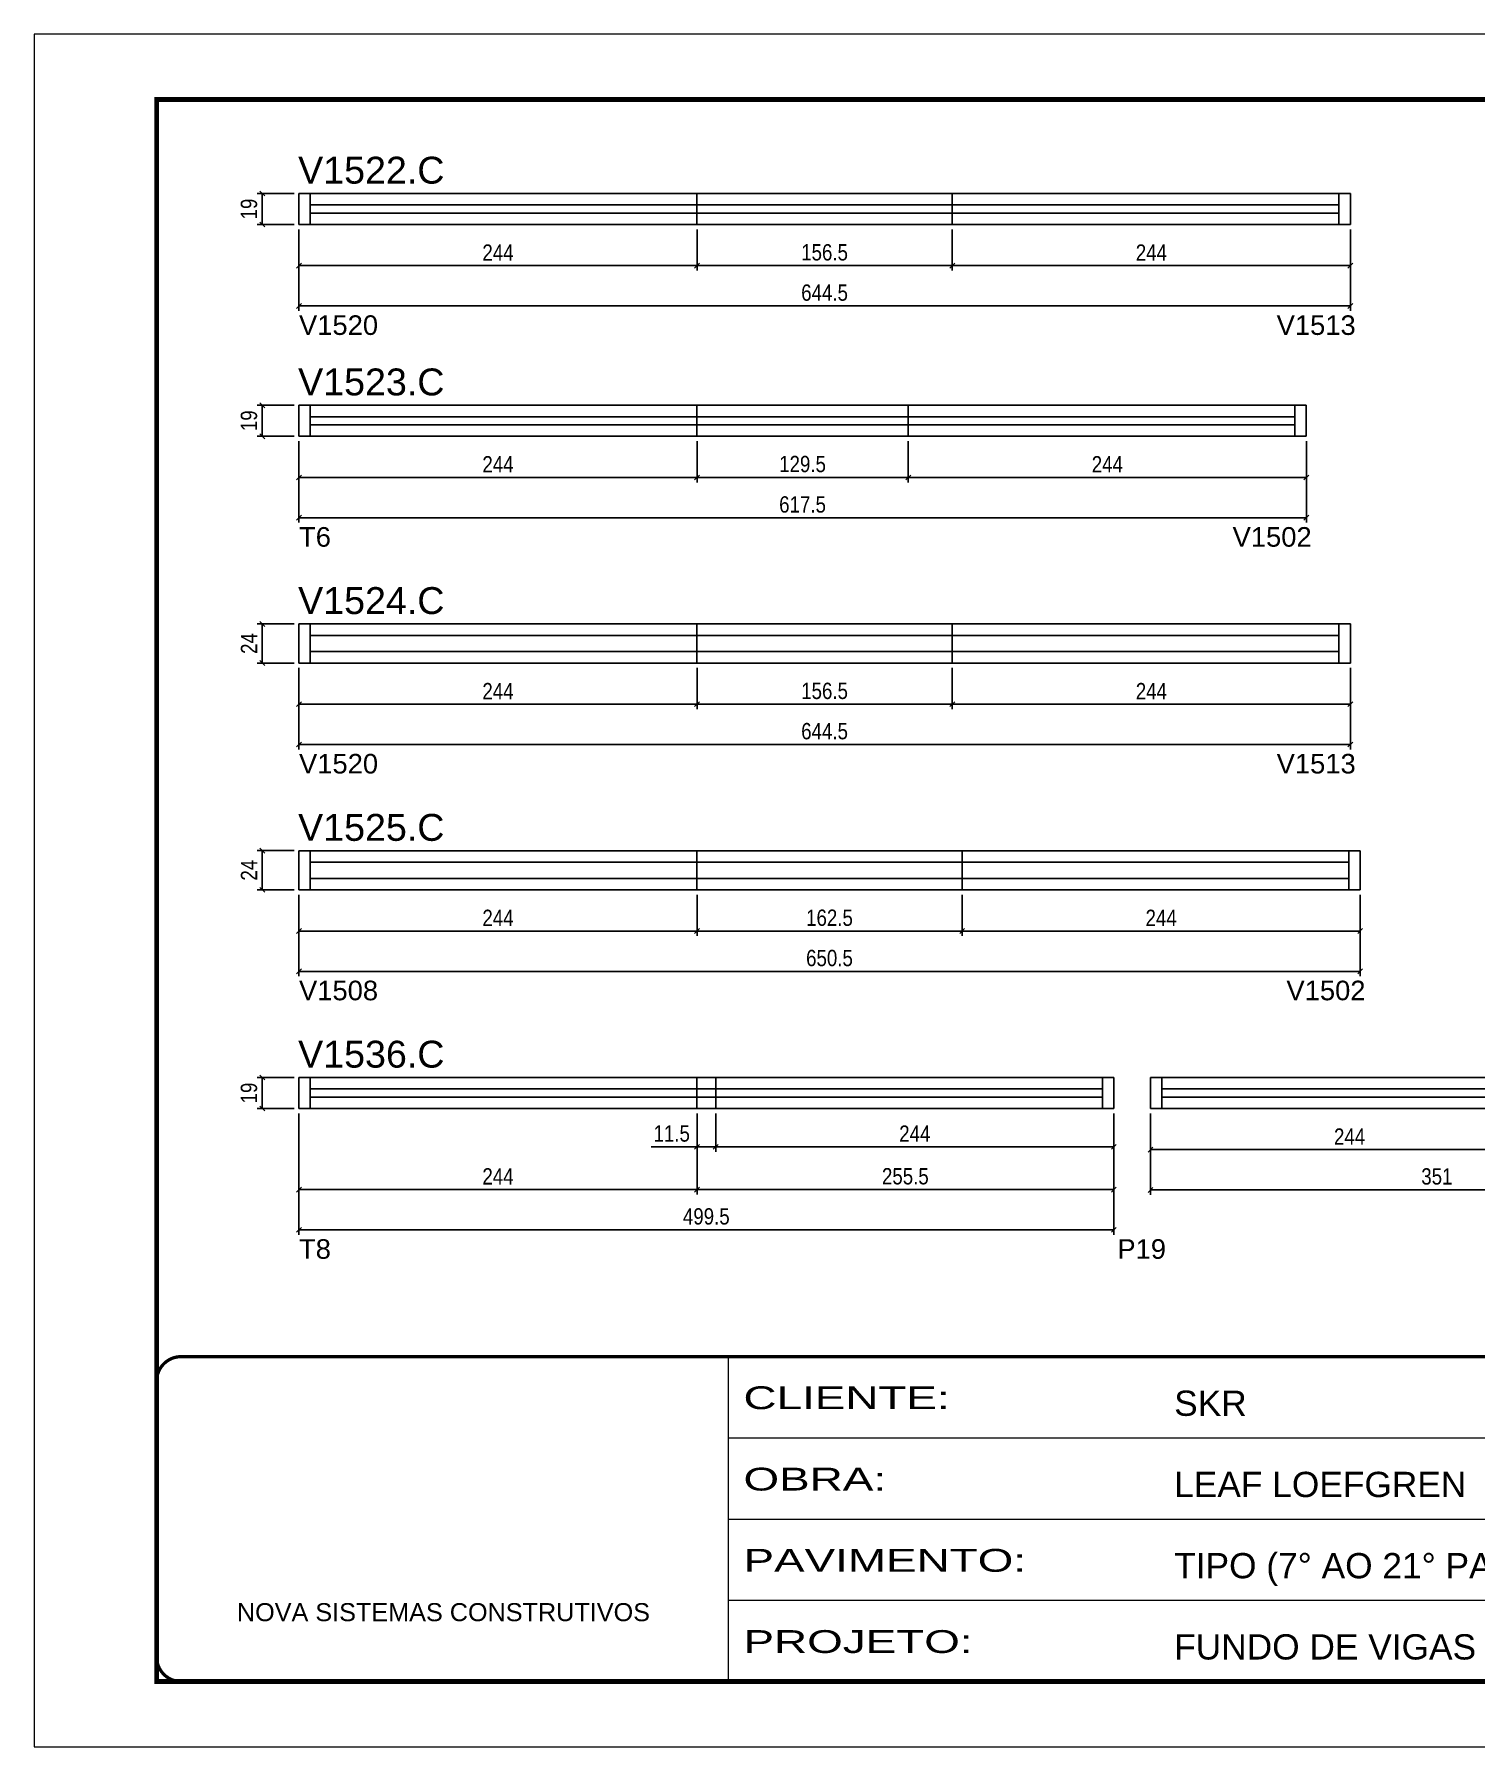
# Model space of a CAD drawing. Extents: x 1959 to 8212, y 239 to 4735.
# Drawn here: x 3557 to 4441, y 1388 to 2438 of the extents above; entities that cross this region are included whole.
import ezdxf

# ---------------------------------------------------------------- set-up
doc = ezdxf.new("R2010")
doc.units = 0
doc.linetypes.add('CONTINUO', pattern=[0])
doc.linetypes.add('DASHED', pattern=[0.75, 0.5, -0.25])
for name, color, linetype in [('5', 5, 'Continuous'), ('COTA', 241, 'Continuous'), ('NOMENCLATURA', 7, 'Continuous'), ('Painéis', 200, 'Continuous'), ('SARR_2.2x7', 40, 'Continuous')]:
    doc.layers.add(name, color=color, linetype=linetype)
doc.layers.add('Folhas', color=255, linetype='Continuous', lineweight=9)
doc.layers.add('SARRAFO DE PRESSAO', color=251, linetype='DASHED', lineweight=9)
doc.styles.add('ARIAL', font='arial.ttf')
doc.styles.add('COTA TECNICA', font='techl___.ttf', dxfattribs={"height": 10})
doc.styles.add('COTA TECNICA-50', font='techl___.ttf', dxfattribs={"height": 10})
doc.styles.get("Standard").update_dxf_attribs({"font": 'arial.ttf'})
doc.styles.add('Tecnologia', font='')
doc.styles.get('Tecnologia').set_extended_font_data('Forgotten Futurist')
doc.dimstyles.new('COTA PAINEL-50', dxfattribs={"dimtxt": 10, "dimasz": 3, "dimexe": 3, "dimexo": 3, "dimgap": 3, "dimtad": 1, "dimdec": 1, "dimzin": 12, "dimdsep": 46, "dimtxsty": 'COTA TECNICA-50', "dimblk1": 'OBLIQUE', "dimblk2": 'OBLIQUE', "dimsah": 1, "dimcen": 0.9, "dimclrd": 4, "dimclre": 4, "dimclrt": 240, "dimadec": 1, "dimazin": 3, "dimtfac": 1, "dimtdec": 1, "dimtmove": 0, "dimatfit": 3, "dimfxl": 1, "dimtolj": 1, "dimtzin": 12, "dimarcsym": 0})
doc.dimstyles.new('PAINEL', dxfattribs={"dimtxt": 10, "dimasz": 3, "dimexe": 3, "dimexo": 3, "dimgap": 3, "dimtad": 1, "dimdec": 1, "dimzin": 12, "dimdsep": 46, "dimtxsty": 'COTA TECNICA', "dimblk1": 'OBLIQUE', "dimblk2": 'OBLIQUE', "dimsah": 1, "dimcen": 0.9, "dimclrd": 4, "dimclre": 4, "dimclrt": 240, "dimadec": 1, "dimazin": 3, "dimtfac": 1, "dimtdec": 1, "dimtmove": 0, "dimatfit": 3, "dimfxl": 1, "dimtolj": 1, "dimtzin": 12, "dimarcsym": 0})

# ---------------------------------------------------------------- blocks, each defined once
blk = doc.blocks.new('9999999999')
at = {"color": 30, "linetype": 'CONTINUO'}
for p, q in [((98564.6, 34230.2), (98564.6, 34429.4)), ((98564.6, 34379.6), (99584, 34379.6)), ((98564.6, 34329.8), (99488, 34329.8)), ((98564.6, 34280), (99488, 34280))]:
    blk.add_line(p, q, dxfattribs=at)
at = {"color": 30, "linetype": 'CONTINUO', "const_width": 2}
blk.add_lwpolyline([(99584, 34230.2), (99584, 34414.4, 0.414214), (99569, 34429.4), (98229, 34429.4, 0.414214), (98214, 34414.4), (98214, 34245.2, 0.414214), (98229, 34230.2), (99584, 34230.2)], format="xyb", dxfattribs=at)
at = {"layer": 'Folhas'}
blk.add_lwpolyline([(98139, 34190.2), (99624, 34190.2), (99624, 35240.2), (98139, 35240.2)], close=True, dxfattribs=at)
at = {"layer": 'Folhas', "color": 30, "const_width": 3}
blk.add_lwpolyline([(98214, 34230.2), (99584, 34230.2), (99584, 35200.2), (98214, 35200.2)], close=True, dxfattribs=at)
at = {"color": 7, "linetype": 'Continuous', "ltscale": 5, "style": 'ARIAL'}
for s, height, p in [('SKR', 15.48, (98837.7, 34393.1)), ('LEAF LOEFGREN', 15.483, (98837.7, 34343.3)), ('TIPO (7° AO 21° PAVIMENTO)', 15.483, (98837.7, 34293.5)), ('NOVA SISTEMAS CONSTRUTIVOS', 11.059, (98263.2, 34267.2)), ('FUNDO DE VIGAS', 15.483, (98837.7, 34243.7))]:
    blk.add_text(s, height=height, dxfattribs=at).set_placement(p)
at = {"layer": 'Folhas', "color": 7, "style": 'Tecnologia', "width": 1.5}
for s, p in [('CLIENTE:', (98573.7, 34397.2)), ('OBRA:', (98573.7, 34347.3)), ('PAVIMENTO:', (98573.7, 34297.5)), ('PROJETO:', (98573.7, 34247.7))]:
    blk.add_text(s, height=14, dxfattribs=at).set_placement(p)
blk = doc.blocks.new('_Oblique')
at = {"color": 0, "linetype": 'ByBlock', "lineweight": -2}
blk.add_line((-0.5, -0.5), (0.5, 0.5), dxfattribs=at)
blk = doc.blocks.new('*D564')
at = {"layer": 'COTA', "color": 4, "linetype": 'ByBlock', "lineweight": -2, "transparency": 16777216}
for p, q in [((3719.5, 2318.4), (3719.5, 2268.5)), ((4364, 2318.4), (4364, 2268.5)), ((3719.5, 2271.5), (4364, 2271.5))]:
    blk.add_line(p, q, dxfattribs=at)
at = {"layer": 'Defpoints', "color": 0, "linetype": 'ByBlock', "transparency": 16777216}
for p in [(3719.5, 2321.4), (4364, 2321.4), (4364, 2271.5)]:
    blk.add_point(p, dxfattribs=at)
at = {"layer": 'COTA', "color": 4, "linetype": 'ByBlock', "lineweight": -2, "transparency": 16777216, "xscale": 3, "yscale": 3, "zscale": 3, "rotation": 180}
blk.add_blockref('_Oblique', (3719.5, 2271.5), dxfattribs=at)
at = {"layer": 'COTA', "color": 4, "linetype": 'ByBlock', "lineweight": -2, "transparency": 16777216, "xscale": 3, "yscale": 3, "zscale": 3}
blk.add_blockref('_Oblique', (4364, 2271.5), dxfattribs=at)
at = {"layer": 'COTA', "color": 240, "linetype": 'ByBlock', "transparency": 16777216, "insert": (4041.7, 2279.6), "char_height": 10, "attachment_point": 5, "style": 'COTA TECNICA-50'}
blk.add_mtext('\\A1;644.5', dxfattribs=at)
blk = doc.blocks.new('*D565')
at = {"layer": 'COTA', "color": 4, "lineweight": -2, "transparency": 16777216}
for p, q in [((3716.5, 2340.4), (3694, 2340.4)), ((3697, 2340.4), (3697, 2321.4)), ((3716.5, 2321.4), (3694, 2321.4))]:
    blk.add_line(p, q, dxfattribs=at)
at = {"layer": 'Defpoints', "color": 0, "transparency": 16777216}
for p in [(3719.5, 2340.4), (3697, 2321.4), (3719.5, 2321.4)]:
    blk.add_point(p, dxfattribs=at)
at = {"layer": 'COTA', "color": 4, "lineweight": -2, "transparency": 16777216, "xscale": 3, "yscale": 3, "zscale": 3}
for p, rotation in [((3697, 2340.4), 90), ((3697, 2321.4), 270)]:
    blk.add_blockref('_Oblique', p, dxfattribs=dict(at, rotation=rotation))
at = {"layer": 'COTA', "color": 240, "transparency": 16777216, "insert": (3688.9, 2330.9), "char_height": 10, "attachment_point": 5, "rotation": 90, "style": 'COTA TECNICA'}
blk.add_mtext('\\A1;19', dxfattribs=at)
blk = doc.blocks.new('*D566')
at = {"layer": 'COTA', "color": 4, "lineweight": -2, "transparency": 16777216}
for p, q in [((3719.5, 2318.4), (3719.5, 2293.2)), ((3963.5, 2318.4), (3963.5, 2293.2)), ((3719.5, 2296.2), (3963.5, 2296.2))]:
    blk.add_line(p, q, dxfattribs=at)
at = {"layer": 'Defpoints', "color": 0, "transparency": 16777216}
for p in [(3719.5, 2321.4), (3963.5, 2321.4), (3963.5, 2296.2)]:
    blk.add_point(p, dxfattribs=at)
at = {"layer": 'COTA', "color": 4, "lineweight": -2, "transparency": 16777216, "xscale": 3, "yscale": 3, "zscale": 3, "rotation": 180}
blk.add_blockref('_Oblique', (3719.5, 2296.2), dxfattribs=at)
at = {"layer": 'COTA', "color": 4, "lineweight": -2, "transparency": 16777216, "xscale": 3, "yscale": 3, "zscale": 3}
blk.add_blockref('_Oblique', (3963.5, 2296.2), dxfattribs=at)
at = {"layer": 'COTA', "color": 240, "transparency": 16777216, "insert": (3841.5, 2304.2), "char_height": 10, "attachment_point": 5, "style": 'COTA TECNICA'}
blk.add_mtext('\\A1;244', dxfattribs=at)
blk = doc.blocks.new('*D567')
at = {"layer": 'COTA', "color": 4, "lineweight": -2, "transparency": 16777216}
for p, q in [((3963.5, 2318.4), (3963.5, 2293.2)), ((4120, 2318.4), (4120, 2293.2)), ((3963.5, 2296.2), (4120, 2296.2))]:
    blk.add_line(p, q, dxfattribs=at)
at = {"layer": 'Defpoints', "color": 0, "transparency": 16777216}
for p in [(3963.5, 2321.4), (4120, 2321.4), (4120, 2296.2)]:
    blk.add_point(p, dxfattribs=at)
at = {"layer": 'COTA', "color": 4, "lineweight": -2, "transparency": 16777216, "xscale": 3, "yscale": 3, "zscale": 3, "rotation": 180}
blk.add_blockref('_Oblique', (3963.5, 2296.2), dxfattribs=at)
at = {"layer": 'COTA', "color": 4, "lineweight": -2, "transparency": 16777216, "xscale": 3, "yscale": 3, "zscale": 3}
blk.add_blockref('_Oblique', (4120, 2296.2), dxfattribs=at)
at = {"layer": 'COTA', "color": 240, "transparency": 16777216, "insert": (4041.7, 2304.3), "char_height": 10, "attachment_point": 5, "style": 'COTA TECNICA'}
blk.add_mtext('\\A1;156.5', dxfattribs=at)
blk = doc.blocks.new('*D568')
at = {"layer": 'COTA', "color": 4, "lineweight": -2, "transparency": 16777216}
for p, q in [((4120, 2318.4), (4120, 2293.2)), ((4364, 2318.4), (4364, 2293.2)), ((4120, 2296.2), (4364, 2296.2))]:
    blk.add_line(p, q, dxfattribs=at)
at = {"layer": 'Defpoints', "color": 0, "transparency": 16777216}
for p in [(4120, 2321.4), (4364, 2321.4), (4364, 2296.2)]:
    blk.add_point(p, dxfattribs=at)
at = {"layer": 'COTA', "color": 4, "lineweight": -2, "transparency": 16777216, "xscale": 3, "yscale": 3, "zscale": 3, "rotation": 180}
blk.add_blockref('_Oblique', (4120, 2296.2), dxfattribs=at)
at = {"layer": 'COTA', "color": 4, "lineweight": -2, "transparency": 16777216, "xscale": 3, "yscale": 3, "zscale": 3}
blk.add_blockref('_Oblique', (4364, 2296.2), dxfattribs=at)
at = {"layer": 'COTA', "color": 240, "transparency": 16777216, "insert": (4242, 2304.2), "char_height": 10, "attachment_point": 5, "style": 'COTA TECNICA'}
blk.add_mtext('\\A1;244', dxfattribs=at)
blk = doc.blocks.new('*D569')
at = {"layer": 'COTA', "color": 4, "linetype": 'ByBlock', "lineweight": -2, "transparency": 16777216}
for p, q in [((3719.5, 2188.6), (3719.5, 2138.6)), ((4337, 2188.6), (4337, 2138.6)), ((3719.5, 2141.6), (4337, 2141.6))]:
    blk.add_line(p, q, dxfattribs=at)
at = {"layer": 'Defpoints', "color": 0, "linetype": 'ByBlock', "transparency": 16777216}
for p in [(3719.5, 2191.6), (4337, 2191.6), (4337, 2141.6)]:
    blk.add_point(p, dxfattribs=at)
at = {"layer": 'COTA', "color": 4, "linetype": 'ByBlock', "lineweight": -2, "transparency": 16777216, "xscale": 3, "yscale": 3, "zscale": 3, "rotation": 180}
blk.add_blockref('_Oblique', (3719.5, 2141.6), dxfattribs=at)
at = {"layer": 'COTA', "color": 4, "linetype": 'ByBlock', "lineweight": -2, "transparency": 16777216, "xscale": 3, "yscale": 3, "zscale": 3}
blk.add_blockref('_Oblique', (4337, 2141.6), dxfattribs=at)
at = {"layer": 'COTA', "color": 240, "linetype": 'ByBlock', "transparency": 16777216, "insert": (4028.2, 2149.7), "char_height": 10, "attachment_point": 5, "style": 'COTA TECNICA-50'}
blk.add_mtext('\\A1;617.5', dxfattribs=at)
blk = doc.blocks.new('*D570')
at = {"layer": 'COTA', "color": 4, "lineweight": -2, "transparency": 16777216}
for p, q in [((3716.5, 2210.6), (3694, 2210.6)), ((3697, 2210.6), (3697, 2191.6)), ((3716.5, 2191.6), (3694, 2191.6))]:
    blk.add_line(p, q, dxfattribs=at)
at = {"layer": 'Defpoints', "color": 0, "transparency": 16777216}
for p in [(3719.5, 2210.6), (3697, 2191.6), (3719.5, 2191.6)]:
    blk.add_point(p, dxfattribs=at)
at = {"layer": 'COTA', "color": 4, "lineweight": -2, "transparency": 16777216, "xscale": 3, "yscale": 3, "zscale": 3}
for p, rotation in [((3697, 2210.6), 90), ((3697, 2191.6), 270)]:
    blk.add_blockref('_Oblique', p, dxfattribs=dict(at, rotation=rotation))
at = {"layer": 'COTA', "color": 240, "transparency": 16777216, "insert": (3688.9, 2201.1), "char_height": 10, "attachment_point": 5, "rotation": 90, "style": 'COTA TECNICA'}
blk.add_mtext('\\A1;19', dxfattribs=at)
blk = doc.blocks.new('*D571')
at = {"layer": 'COTA', "color": 4, "lineweight": -2, "transparency": 16777216}
for p, q in [((3719.5, 2188.6), (3719.5, 2163.3)), ((3963.5, 2188.6), (3963.5, 2163.3)), ((3719.5, 2166.3), (3963.5, 2166.3))]:
    blk.add_line(p, q, dxfattribs=at)
at = {"layer": 'Defpoints', "color": 0, "transparency": 16777216}
for p in [(3719.5, 2191.6), (3963.5, 2191.6), (3963.5, 2166.3)]:
    blk.add_point(p, dxfattribs=at)
at = {"layer": 'COTA', "color": 4, "lineweight": -2, "transparency": 16777216, "xscale": 3, "yscale": 3, "zscale": 3, "rotation": 180}
blk.add_blockref('_Oblique', (3719.5, 2166.3), dxfattribs=at)
at = {"layer": 'COTA', "color": 4, "lineweight": -2, "transparency": 16777216, "xscale": 3, "yscale": 3, "zscale": 3}
blk.add_blockref('_Oblique', (3963.5, 2166.3), dxfattribs=at)
at = {"layer": 'COTA', "color": 240, "transparency": 16777216, "insert": (3841.5, 2174.4), "char_height": 10, "attachment_point": 5, "style": 'COTA TECNICA'}
blk.add_mtext('\\A1;244', dxfattribs=at)
blk = doc.blocks.new('*D572')
at = {"layer": 'COTA', "color": 4, "lineweight": -2, "transparency": 16777216}
for p, q in [((3963.5, 2188.6), (3963.5, 2163.3)), ((4093, 2188.6), (4093, 2163.3)), ((3963.5, 2166.3), (4093, 2166.3))]:
    blk.add_line(p, q, dxfattribs=at)
at = {"layer": 'Defpoints', "color": 0, "transparency": 16777216}
for p in [(3963.5, 2191.6), (4093, 2191.6), (4093, 2166.3)]:
    blk.add_point(p, dxfattribs=at)
at = {"layer": 'COTA', "color": 4, "lineweight": -2, "transparency": 16777216, "xscale": 3, "yscale": 3, "zscale": 3, "rotation": 180}
blk.add_blockref('_Oblique', (3963.5, 2166.3), dxfattribs=at)
at = {"layer": 'COTA', "color": 4, "lineweight": -2, "transparency": 16777216, "xscale": 3, "yscale": 3, "zscale": 3}
blk.add_blockref('_Oblique', (4093, 2166.3), dxfattribs=at)
at = {"layer": 'COTA', "color": 240, "transparency": 16777216, "insert": (4028.2, 2174.5), "char_height": 10, "attachment_point": 5, "style": 'COTA TECNICA'}
blk.add_mtext('\\A1;129.5', dxfattribs=at)
blk = doc.blocks.new('*D573')
at = {"layer": 'COTA', "color": 4, "lineweight": -2, "transparency": 16777216}
for p, q in [((4093, 2188.6), (4093, 2163.3)), ((4337, 2188.6), (4337, 2163.3)), ((4093, 2166.3), (4337, 2166.3))]:
    blk.add_line(p, q, dxfattribs=at)
at = {"layer": 'Defpoints', "color": 0, "transparency": 16777216}
for p in [(4093, 2191.6), (4337, 2191.6), (4337, 2166.3)]:
    blk.add_point(p, dxfattribs=at)
at = {"layer": 'COTA', "color": 4, "lineweight": -2, "transparency": 16777216, "xscale": 3, "yscale": 3, "zscale": 3, "rotation": 180}
blk.add_blockref('_Oblique', (4093, 2166.3), dxfattribs=at)
at = {"layer": 'COTA', "color": 4, "lineweight": -2, "transparency": 16777216, "xscale": 3, "yscale": 3, "zscale": 3}
blk.add_blockref('_Oblique', (4337, 2166.3), dxfattribs=at)
at = {"layer": 'COTA', "color": 240, "transparency": 16777216, "insert": (4215, 2174.4), "char_height": 10, "attachment_point": 5, "style": 'COTA TECNICA'}
blk.add_mtext('\\A1;244', dxfattribs=at)
blk = doc.blocks.new('*D574')
at = {"layer": 'COTA', "color": 4, "linetype": 'ByBlock', "lineweight": -2, "transparency": 16777216}
for p, q in [((3719.5, 2049.5), (3719.5, 1999.6)), ((4364, 2049.5), (4364, 1999.6)), ((3719.5, 2002.6), (4364, 2002.6))]:
    blk.add_line(p, q, dxfattribs=at)
at = {"layer": 'Defpoints', "color": 0, "linetype": 'ByBlock', "transparency": 16777216}
for p in [(3719.5, 2052.5), (4364, 2052.5), (4364, 2002.6)]:
    blk.add_point(p, dxfattribs=at)
at = {"layer": 'COTA', "color": 4, "linetype": 'ByBlock', "lineweight": -2, "transparency": 16777216, "xscale": 3, "yscale": 3, "zscale": 3, "rotation": 180}
blk.add_blockref('_Oblique', (3719.5, 2002.6), dxfattribs=at)
at = {"layer": 'COTA', "color": 4, "linetype": 'ByBlock', "lineweight": -2, "transparency": 16777216, "xscale": 3, "yscale": 3, "zscale": 3}
blk.add_blockref('_Oblique', (4364, 2002.6), dxfattribs=at)
at = {"layer": 'COTA', "color": 240, "linetype": 'ByBlock', "transparency": 16777216, "insert": (4041.7, 2010.7), "char_height": 10, "attachment_point": 5, "style": 'COTA TECNICA-50'}
blk.add_mtext('\\A1;644.5', dxfattribs=at)
blk = doc.blocks.new('*D575')
at = {"layer": 'COTA', "color": 4, "lineweight": -2, "transparency": 16777216}
for p, q in [((3716.5, 2076.5), (3694, 2076.5)), ((3697, 2076.5), (3697, 2052.5)), ((3716.5, 2052.5), (3694, 2052.5))]:
    blk.add_line(p, q, dxfattribs=at)
at = {"layer": 'Defpoints', "color": 0, "transparency": 16777216}
for p in [(3719.5, 2076.5), (3697, 2052.5), (3719.5, 2052.5)]:
    blk.add_point(p, dxfattribs=at)
at = {"layer": 'COTA', "color": 4, "lineweight": -2, "transparency": 16777216, "xscale": 3, "yscale": 3, "zscale": 3}
for p, rotation in [((3697, 2076.5), 90), ((3697, 2052.5), 270)]:
    blk.add_blockref('_Oblique', p, dxfattribs=dict(at, rotation=rotation))
at = {"layer": 'COTA', "color": 240, "transparency": 16777216, "insert": (3688.9, 2064.5), "char_height": 10, "attachment_point": 5, "rotation": 90, "style": 'COTA TECNICA'}
blk.add_mtext('\\A1;24', dxfattribs=at)
blk = doc.blocks.new('*D576')
at = {"layer": 'COTA', "color": 4, "lineweight": -2, "transparency": 16777216}
for p, q in [((3719.5, 2049.5), (3719.5, 2024.3)), ((3963.5, 2049.5), (3963.5, 2024.3)), ((3719.5, 2027.3), (3963.5, 2027.3))]:
    blk.add_line(p, q, dxfattribs=at)
at = {"layer": 'Defpoints', "color": 0, "transparency": 16777216}
for p in [(3719.5, 2052.5), (3963.5, 2052.5), (3963.5, 2027.3)]:
    blk.add_point(p, dxfattribs=at)
at = {"layer": 'COTA', "color": 4, "lineweight": -2, "transparency": 16777216, "xscale": 3, "yscale": 3, "zscale": 3, "rotation": 180}
blk.add_blockref('_Oblique', (3719.5, 2027.3), dxfattribs=at)
at = {"layer": 'COTA', "color": 4, "lineweight": -2, "transparency": 16777216, "xscale": 3, "yscale": 3, "zscale": 3}
blk.add_blockref('_Oblique', (3963.5, 2027.3), dxfattribs=at)
at = {"layer": 'COTA', "color": 240, "transparency": 16777216, "insert": (3841.5, 2035.3), "char_height": 10, "attachment_point": 5, "style": 'COTA TECNICA'}
blk.add_mtext('\\A1;244', dxfattribs=at)
blk = doc.blocks.new('*D577')
at = {"layer": 'COTA', "color": 4, "lineweight": -2, "transparency": 16777216}
for p, q in [((3963.5, 2049.5), (3963.5, 2024.3)), ((4120, 2049.5), (4120, 2024.3)), ((3963.5, 2027.3), (4120, 2027.3))]:
    blk.add_line(p, q, dxfattribs=at)
at = {"layer": 'Defpoints', "color": 0, "transparency": 16777216}
for p in [(3963.5, 2052.5), (4120, 2052.5), (4120, 2027.3)]:
    blk.add_point(p, dxfattribs=at)
at = {"layer": 'COTA', "color": 4, "lineweight": -2, "transparency": 16777216, "xscale": 3, "yscale": 3, "zscale": 3, "rotation": 180}
blk.add_blockref('_Oblique', (3963.5, 2027.3), dxfattribs=at)
at = {"layer": 'COTA', "color": 4, "lineweight": -2, "transparency": 16777216, "xscale": 3, "yscale": 3, "zscale": 3}
blk.add_blockref('_Oblique', (4120, 2027.3), dxfattribs=at)
at = {"layer": 'COTA', "color": 240, "transparency": 16777216, "insert": (4041.7, 2035.4), "char_height": 10, "attachment_point": 5, "style": 'COTA TECNICA'}
blk.add_mtext('\\A1;156.5', dxfattribs=at)
blk = doc.blocks.new('*D578')
at = {"layer": 'COTA', "color": 4, "lineweight": -2, "transparency": 16777216}
for p, q in [((4120, 2049.5), (4120, 2024.3)), ((4364, 2049.5), (4364, 2024.3)), ((4120, 2027.3), (4364, 2027.3))]:
    blk.add_line(p, q, dxfattribs=at)
at = {"layer": 'Defpoints', "color": 0, "transparency": 16777216}
for p in [(4120, 2052.5), (4364, 2052.5), (4364, 2027.3)]:
    blk.add_point(p, dxfattribs=at)
at = {"layer": 'COTA', "color": 4, "lineweight": -2, "transparency": 16777216, "xscale": 3, "yscale": 3, "zscale": 3, "rotation": 180}
blk.add_blockref('_Oblique', (4120, 2027.3), dxfattribs=at)
at = {"layer": 'COTA', "color": 4, "lineweight": -2, "transparency": 16777216, "xscale": 3, "yscale": 3, "zscale": 3}
blk.add_blockref('_Oblique', (4364, 2027.3), dxfattribs=at)
at = {"layer": 'COTA', "color": 240, "transparency": 16777216, "insert": (4242, 2035.3), "char_height": 10, "attachment_point": 5, "style": 'COTA TECNICA'}
blk.add_mtext('\\A1;244', dxfattribs=at)
blk = doc.blocks.new('*D579')
at = {"layer": 'COTA', "color": 4, "linetype": 'ByBlock', "lineweight": -2, "transparency": 16777216}
for p, q in [((3719.5, 1910.5), (3719.5, 1860.5)), ((4370, 1910.5), (4370, 1860.5)), ((3719.5, 1863.5), (4370, 1863.5))]:
    blk.add_line(p, q, dxfattribs=at)
at = {"layer": 'Defpoints', "color": 0, "linetype": 'ByBlock', "transparency": 16777216}
for p in [(3719.5, 1913.5), (4370, 1913.5), (4370, 1863.5)]:
    blk.add_point(p, dxfattribs=at)
at = {"layer": 'COTA', "color": 4, "linetype": 'ByBlock', "lineweight": -2, "transparency": 16777216, "xscale": 3, "yscale": 3, "zscale": 3, "rotation": 180}
blk.add_blockref('_Oblique', (3719.5, 1863.5), dxfattribs=at)
at = {"layer": 'COTA', "color": 4, "linetype": 'ByBlock', "lineweight": -2, "transparency": 16777216, "xscale": 3, "yscale": 3, "zscale": 3}
blk.add_blockref('_Oblique', (4370, 1863.5), dxfattribs=at)
at = {"layer": 'COTA', "color": 240, "linetype": 'ByBlock', "transparency": 16777216, "insert": (4044.7, 1871.6), "char_height": 10, "attachment_point": 5, "style": 'COTA TECNICA-50'}
blk.add_mtext('\\A1;650.5', dxfattribs=at)
blk = doc.blocks.new('*D580')
at = {"layer": 'COTA', "color": 4, "lineweight": -2, "transparency": 16777216}
for p, q in [((3716.5, 1937.5), (3694, 1937.5)), ((3697, 1937.5), (3697, 1913.5)), ((3716.5, 1913.5), (3694, 1913.5))]:
    blk.add_line(p, q, dxfattribs=at)
at = {"layer": 'Defpoints', "color": 0, "transparency": 16777216}
for p in [(3719.5, 1937.5), (3697, 1913.5), (3719.5, 1913.5)]:
    blk.add_point(p, dxfattribs=at)
at = {"layer": 'COTA', "color": 4, "lineweight": -2, "transparency": 16777216, "xscale": 3, "yscale": 3, "zscale": 3}
for p, rotation in [((3697, 1937.5), 90), ((3697, 1913.5), 270)]:
    blk.add_blockref('_Oblique', p, dxfattribs=dict(at, rotation=rotation))
at = {"layer": 'COTA', "color": 240, "transparency": 16777216, "insert": (3688.9, 1925.5), "char_height": 10, "attachment_point": 5, "rotation": 90, "style": 'COTA TECNICA'}
blk.add_mtext('\\A1;24', dxfattribs=at)
blk = doc.blocks.new('*D581')
at = {"layer": 'COTA', "color": 4, "lineweight": -2, "transparency": 16777216}
for p, q in [((3719.5, 1910.5), (3719.5, 1885.2)), ((3963.5, 1910.5), (3963.5, 1885.2)), ((3719.5, 1888.2), (3963.5, 1888.2))]:
    blk.add_line(p, q, dxfattribs=at)
at = {"layer": 'Defpoints', "color": 0, "transparency": 16777216}
for p in [(3719.5, 1913.5), (3963.5, 1913.5), (3963.5, 1888.2)]:
    blk.add_point(p, dxfattribs=at)
at = {"layer": 'COTA', "color": 4, "lineweight": -2, "transparency": 16777216, "xscale": 3, "yscale": 3, "zscale": 3, "rotation": 180}
blk.add_blockref('_Oblique', (3719.5, 1888.2), dxfattribs=at)
at = {"layer": 'COTA', "color": 4, "lineweight": -2, "transparency": 16777216, "xscale": 3, "yscale": 3, "zscale": 3}
blk.add_blockref('_Oblique', (3963.5, 1888.2), dxfattribs=at)
at = {"layer": 'COTA', "color": 240, "transparency": 16777216, "insert": (3841.5, 1896.3), "char_height": 10, "attachment_point": 5, "style": 'COTA TECNICA'}
blk.add_mtext('\\A1;244', dxfattribs=at)
blk = doc.blocks.new('*D582')
at = {"layer": 'COTA', "color": 4, "lineweight": -2, "transparency": 16777216}
for p, q in [((3963.5, 1910.5), (3963.5, 1885.2)), ((4126, 1910.5), (4126, 1885.2)), ((3963.5, 1888.2), (4126, 1888.2))]:
    blk.add_line(p, q, dxfattribs=at)
at = {"layer": 'Defpoints', "color": 0, "transparency": 16777216}
for p in [(3963.5, 1913.5), (4126, 1913.5), (4126, 1888.2)]:
    blk.add_point(p, dxfattribs=at)
at = {"layer": 'COTA', "color": 4, "lineweight": -2, "transparency": 16777216, "xscale": 3, "yscale": 3, "zscale": 3, "rotation": 180}
blk.add_blockref('_Oblique', (3963.5, 1888.2), dxfattribs=at)
at = {"layer": 'COTA', "color": 4, "lineweight": -2, "transparency": 16777216, "xscale": 3, "yscale": 3, "zscale": 3}
blk.add_blockref('_Oblique', (4126, 1888.2), dxfattribs=at)
at = {"layer": 'COTA', "color": 240, "transparency": 16777216, "insert": (4044.7, 1896.3), "char_height": 10, "attachment_point": 5, "style": 'COTA TECNICA'}
blk.add_mtext('\\A1;162.5', dxfattribs=at)
blk = doc.blocks.new('*D583')
at = {"layer": 'COTA', "color": 4, "lineweight": -2, "transparency": 16777216}
for p, q in [((4126, 1910.5), (4126, 1885.2)), ((4370, 1910.5), (4370, 1885.2)), ((4126, 1888.2), (4370, 1888.2))]:
    blk.add_line(p, q, dxfattribs=at)
at = {"layer": 'Defpoints', "color": 0, "transparency": 16777216}
for p in [(4126, 1913.5), (4370, 1913.5), (4370, 1888.2)]:
    blk.add_point(p, dxfattribs=at)
at = {"layer": 'COTA', "color": 4, "lineweight": -2, "transparency": 16777216, "xscale": 3, "yscale": 3, "zscale": 3, "rotation": 180}
blk.add_blockref('_Oblique', (4126, 1888.2), dxfattribs=at)
at = {"layer": 'COTA', "color": 4, "lineweight": -2, "transparency": 16777216, "xscale": 3, "yscale": 3, "zscale": 3}
blk.add_blockref('_Oblique', (4370, 1888.2), dxfattribs=at)
at = {"layer": 'COTA', "color": 240, "transparency": 16777216, "insert": (4248, 1896.3), "char_height": 10, "attachment_point": 5, "style": 'COTA TECNICA'}
blk.add_mtext('\\A1;244', dxfattribs=at)
blk = doc.blocks.new('*D610')
at = {"layer": 'COTA', "color": 4, "linetype": 'ByBlock', "lineweight": -2, "transparency": 16777216}
for p, q in [((3719.5, 1776.4), (3719.5, 1702)), ((4219, 1776.4), (4219, 1702)), ((3719.5, 1705), (4219, 1705))]:
    blk.add_line(p, q, dxfattribs=at)
at = {"layer": 'Defpoints', "color": 0, "linetype": 'ByBlock', "transparency": 16777216}
for p in [(3719.5, 1779.4), (4219, 1779.4), (4219, 1705)]:
    blk.add_point(p, dxfattribs=at)
at = {"layer": 'COTA', "color": 4, "linetype": 'ByBlock', "lineweight": -2, "transparency": 16777216, "xscale": 3, "yscale": 3, "zscale": 3, "rotation": 180}
blk.add_blockref('_Oblique', (3719.5, 1705), dxfattribs=at)
at = {"layer": 'COTA', "color": 4, "linetype": 'ByBlock', "lineweight": -2, "transparency": 16777216, "xscale": 3, "yscale": 3, "zscale": 3}
blk.add_blockref('_Oblique', (4219, 1705), dxfattribs=at)
at = {"layer": 'COTA', "color": 240, "linetype": 'ByBlock', "transparency": 16777216, "insert": (3969.2, 1713.2), "char_height": 10, "attachment_point": 5, "style": 'COTA TECNICA-50'}
blk.add_mtext('\\A1;499.5', dxfattribs=at)
blk = doc.blocks.new('*D611')
at = {"layer": 'COTA', "color": 4, "lineweight": -2, "transparency": 16777216}
for p, q in [((3716.5, 1798.4), (3694, 1798.4)), ((3697, 1798.4), (3697, 1779.4)), ((3716.5, 1779.4), (3694, 1779.4))]:
    blk.add_line(p, q, dxfattribs=at)
at = {"layer": 'Defpoints', "color": 0, "transparency": 16777216}
for p in [(3719.5, 1798.4), (3697, 1779.4), (3719.5, 1779.4)]:
    blk.add_point(p, dxfattribs=at)
at = {"layer": 'COTA', "color": 4, "lineweight": -2, "transparency": 16777216, "xscale": 3, "yscale": 3, "zscale": 3}
for p, rotation in [((3697, 1798.4), 90), ((3697, 1779.4), 270)]:
    blk.add_blockref('_Oblique', p, dxfattribs=dict(at, rotation=rotation))
at = {"layer": 'COTA', "color": 240, "transparency": 16777216, "insert": (3688.9, 1788.9), "char_height": 10, "attachment_point": 5, "rotation": 90, "style": 'COTA TECNICA'}
blk.add_mtext('\\A1;19', dxfattribs=at)
blk = doc.blocks.new('*D612')
at = {"layer": 'COTA', "color": 4, "lineweight": -2, "transparency": 16777216}
for p, q in [((3719.5, 1776.4), (3719.5, 1726.7)), ((3963.5, 1776.4), (3963.5, 1726.7)), ((3719.5, 1729.7), (3963.5, 1729.7))]:
    blk.add_line(p, q, dxfattribs=at)
at = {"layer": 'Defpoints', "color": 0, "transparency": 16777216}
for p in [(3719.5, 1779.4), (3963.5, 1779.4), (3963.5, 1729.7)]:
    blk.add_point(p, dxfattribs=at)
at = {"layer": 'COTA', "color": 4, "lineweight": -2, "transparency": 16777216, "xscale": 3, "yscale": 3, "zscale": 3, "rotation": 180}
blk.add_blockref('_Oblique', (3719.5, 1729.7), dxfattribs=at)
at = {"layer": 'COTA', "color": 4, "lineweight": -2, "transparency": 16777216, "xscale": 3, "yscale": 3, "zscale": 3}
blk.add_blockref('_Oblique', (3963.5, 1729.7), dxfattribs=at)
at = {"layer": 'COTA', "color": 240, "transparency": 16777216, "insert": (3841.5, 1737.8), "char_height": 10, "attachment_point": 5, "style": 'COTA TECNICA'}
blk.add_mtext('\\A1;244', dxfattribs=at)
blk = doc.blocks.new('*D613')
at = {"layer": 'COTA', "color": 4, "lineweight": -2, "transparency": 16777216}
for p, q in [((3963.5, 1776.4), (3963.5, 1726.7)), ((4219, 1776.4), (4219, 1726.7)), ((3963.5, 1729.7), (4219, 1729.7))]:
    blk.add_line(p, q, dxfattribs=at)
at = {"layer": 'Defpoints', "color": 0, "transparency": 16777216}
for p in [(3963.5, 1779.4), (4219, 1779.4), (4219, 1729.7)]:
    blk.add_point(p, dxfattribs=at)
at = {"layer": 'COTA', "color": 4, "lineweight": -2, "transparency": 16777216, "xscale": 3, "yscale": 3, "zscale": 3, "rotation": 180}
blk.add_blockref('_Oblique', (3963.5, 1729.7), dxfattribs=at)
at = {"layer": 'COTA', "color": 4, "lineweight": -2, "transparency": 16777216, "xscale": 3, "yscale": 3, "zscale": 3}
blk.add_blockref('_Oblique', (4219, 1729.7), dxfattribs=at)
at = {"layer": 'COTA', "color": 240, "transparency": 16777216, "insert": (4091.2, 1737.8), "char_height": 10, "attachment_point": 5, "style": 'COTA TECNICA'}
blk.add_mtext('\\A1;255.5', dxfattribs=at)
blk = doc.blocks.new('*D614')
at = {"layer": 'COTA', "color": 4, "lineweight": -2, "transparency": 16777216}
for p, q in [((3975, 1776.4), (3975, 1752.9)), ((4219, 1776.4), (4219, 1752.9)), ((4219, 1755.9), (3975, 1755.9))]:
    blk.add_line(p, q, dxfattribs=at)
at = {"layer": 'Defpoints', "color": 0, "transparency": 16777216}
for p in [(3975, 1779.4), (4219, 1779.4), (3975, 1755.9)]:
    blk.add_point(p, dxfattribs=at)
at = {"layer": 'COTA', "color": 4, "lineweight": -2, "transparency": 16777216, "xscale": 3, "yscale": 3, "zscale": 3, "rotation": 180}
blk.add_blockref('_Oblique', (3975, 1755.9), dxfattribs=at)
at = {"layer": 'COTA', "color": 4, "lineweight": -2, "transparency": 16777216, "xscale": 3, "yscale": 3, "zscale": 3}
blk.add_blockref('_Oblique', (4219, 1755.9), dxfattribs=at)
at = {"layer": 'COTA', "color": 240, "transparency": 16777216, "insert": (4097, 1764), "char_height": 10, "attachment_point": 5, "style": 'COTA TECNICA'}
blk.add_mtext('\\A1;244', dxfattribs=at)
blk = doc.blocks.new('*D615')
at = {"layer": 'COTA', "color": 4, "lineweight": -2, "transparency": 16777216}
for p, q in [((3963.5, 1776.4), (3963.5, 1752.9)), ((3975, 1776.4), (3975, 1752.9)), ((3963.5, 1755.9), (3935.5, 1755.9)), ((3975, 1755.9), (3963.5, 1755.9))]:
    blk.add_line(p, q, dxfattribs=at)
at = {"layer": 'Defpoints', "color": 0, "transparency": 16777216}
for p in [(3963.5, 1779.4), (3975, 1779.4), (3963.5, 1755.9)]:
    blk.add_point(p, dxfattribs=at)
at = {"layer": 'COTA', "color": 4, "lineweight": -2, "transparency": 16777216, "xscale": 3, "yscale": 3, "zscale": 3, "rotation": 180}
blk.add_blockref('_Oblique', (3963.5, 1755.9), dxfattribs=at)
at = {"layer": 'COTA', "color": 4, "lineweight": -2, "transparency": 16777216, "xscale": 3, "yscale": 3, "zscale": 3}
blk.add_blockref('_Oblique', (3975, 1755.9), dxfattribs=at)
at = {"layer": 'COTA', "color": 240, "transparency": 16777216, "insert": (3948, 1764), "char_height": 10, "attachment_point": 5, "style": 'COTA TECNICA'}
blk.add_mtext('\\A1;11.5', dxfattribs=at)
blk = doc.blocks.new('*D616')
at = {"layer": 'COTA', "color": 4, "linetype": 'ByBlock', "lineweight": -2, "transparency": 16777216}
for p, q in [((4241.5, 1776.4), (4241.5, 1726.5)), ((4592.5, 1776.4), (4592.5, 1726.5)), ((4241.5, 1729.5), (4592.5, 1729.5))]:
    blk.add_line(p, q, dxfattribs=at)
at = {"layer": 'Defpoints', "color": 0, "linetype": 'ByBlock', "transparency": 16777216}
for p in [(4241.5, 1779.4), (4592.5, 1779.4), (4592.5, 1729.5)]:
    blk.add_point(p, dxfattribs=at)
at = {"layer": 'COTA', "color": 4, "linetype": 'ByBlock', "lineweight": -2, "transparency": 16777216, "xscale": 3, "yscale": 3, "zscale": 3, "rotation": 180}
blk.add_blockref('_Oblique', (4241.5, 1729.5), dxfattribs=at)
at = {"layer": 'COTA', "color": 4, "linetype": 'ByBlock', "lineweight": -2, "transparency": 16777216, "xscale": 3, "yscale": 3, "zscale": 3}
blk.add_blockref('_Oblique', (4592.5, 1729.5), dxfattribs=at)
at = {"layer": 'COTA', "color": 240, "linetype": 'ByBlock', "transparency": 16777216, "insert": (4417, 1737.7), "char_height": 10, "attachment_point": 5, "style": 'COTA TECNICA-50'}
blk.add_mtext('\\A1;351', dxfattribs=at)
blk = doc.blocks.new('*D617')
at = {"layer": 'COTA', "color": 4, "lineweight": -2, "transparency": 16777216}
for p, q in [((4241.5, 1776.4), (4241.5, 1751.2)), ((4485.5, 1776.4), (4485.5, 1751.2)), ((4241.5, 1754.2), (4485.5, 1754.2))]:
    blk.add_line(p, q, dxfattribs=at)
at = {"layer": 'Defpoints', "color": 0, "transparency": 16777216}
for p in [(4241.5, 1779.4), (4485.5, 1779.4), (4485.5, 1754.2)]:
    blk.add_point(p, dxfattribs=at)
at = {"layer": 'COTA', "color": 4, "lineweight": -2, "transparency": 16777216, "xscale": 3, "yscale": 3, "zscale": 3, "rotation": 180}
blk.add_blockref('_Oblique', (4241.5, 1754.2), dxfattribs=at)
at = {"layer": 'COTA', "color": 4, "lineweight": -2, "transparency": 16777216, "xscale": 3, "yscale": 3, "zscale": 3}
blk.add_blockref('_Oblique', (4485.5, 1754.2), dxfattribs=at)
at = {"layer": 'COTA', "color": 240, "transparency": 16777216, "insert": (4363.5, 1762.2), "char_height": 10, "attachment_point": 5, "style": 'COTA TECNICA'}
blk.add_mtext('\\A1;244', dxfattribs=at)

msp = doc.modelspace()

# ---------------------------------------------------------------- linework, layer by layer
at = {"layer": 'Painéis', "linetype": 'ByBlock'}
for p, q in [((3719.47, 2340.41), (3719.47, 2321.41)), ((4363.97, 2340.41), (3719.47, 2340.41)), ((3963.47, 2340.41), (3963.47, 2321.41)), ((4119.97, 2321.41), (4119.97, 2340.41)), ((4363.97, 2321.41), (4363.97, 2340.41)), ((3719.47, 2321.41), (4363.97, 2321.41)), ((3719.47, 2210.57), (3719.47, 2191.57)), ((4336.97, 2210.57), (3719.47, 2210.57)), ((3963.47, 2210.57), (3963.47, 2191.57)), ((4092.97, 2191.57), (4092.97, 2210.57)), ((4336.97, 2191.57), (4336.97, 2210.57)), ((3719.47, 2191.57), (4336.97, 2191.57)), ((3719.47, 2076.51), (3719.47, 2052.51)), ((4363.97, 2076.51), (3719.47, 2076.51)), ((3963.47, 2076.51), (3963.47, 2052.51)), ((4119.97, 2052.51), (4119.97, 2076.51)), ((4363.97, 2052.51), (4363.97, 2076.51)), ((3719.47, 2052.51), (4363.97, 2052.51)), ((3719.47, 1937.46), (3719.47, 1913.46)), ((4369.97, 1937.46), (3719.47, 1937.46)), ((3963.47, 1937.46), (3963.47, 1913.46)), ((4125.97, 1913.46), (4125.97, 1937.46)), ((4369.97, 1913.46), (4369.97, 1937.46)), ((3719.47, 1913.46), (4369.97, 1913.46)), ((3719.47, 1798.4), (3719.47, 1779.4)), ((4218.97, 1798.4), (3719.47, 1798.4)), ((3963.47, 1798.4), (3963.47, 1779.4)), ((3974.97, 1779.4), (3974.97, 1798.4)), ((4218.97, 1779.4), (4218.97, 1798.4)), ((4241.46, 1798.4), (4241.46, 1779.4)), ((4592.46, 1798.4), (4241.46, 1798.4)), ((3719.47, 1779.4), (4218.97, 1779.4)), ((4241.46, 1779.4), (4592.46, 1779.4))]:
    msp.add_line(p, q, dxfattribs=at)
at = {"layer": 'SARR_2.2x7', "linetype": 'Continuous'}
for p, q in [((3726.47, 2340.41), (3726.47, 2321.41)), ((3726.47, 2333.41), (3963.47, 2333.41)), ((3963.47, 2333.41), (4119.97, 2333.41)), ((4119.97, 2333.41), (4356.97, 2333.41)), ((4356.97, 2340.41), (4356.97, 2321.41)), ((3726.47, 2328.41), (3963.47, 2328.41)), ((3963.47, 2328.41), (4119.97, 2328.41)), ((4119.97, 2328.41), (4356.97, 2328.41)), ((3726.47, 2210.57), (3726.47, 2191.57)), ((4329.97, 2210.57), (4329.97, 2191.57)), ((3726.47, 2203.57), (3963.47, 2203.57)), ((3726.47, 2198.57), (3963.47, 2198.57)), ((3963.47, 2203.57), (4092.97, 2203.57)), ((3963.47, 2198.57), (4092.97, 2198.57)), ((4092.97, 2203.57), (4329.97, 2203.57)), ((4092.97, 2198.57), (4329.97, 2198.57)), ((3726.47, 2076.51), (3726.47, 2052.51)), ((3726.47, 2069.51), (3963.47, 2069.51)), ((3963.47, 2069.51), (4119.97, 2069.51)), ((4119.97, 2069.51), (4356.97, 2069.51)), ((4356.97, 2076.51), (4356.97, 2052.51)), ((3726.47, 2059.51), (3963.47, 2059.51)), ((3963.47, 2059.51), (4119.97, 2059.51)), ((4119.97, 2059.51), (4356.97, 2059.51)), ((3726.47, 1937.46), (3726.47, 1913.46)), ((4362.97, 1937.46), (4362.97, 1913.46)), ((3726.47, 1930.46), (3963.47, 1930.46)), ((3963.47, 1930.46), (4125.97, 1930.46)), ((4125.97, 1930.46), (4362.97, 1930.46)), ((3726.47, 1920.46), (3963.47, 1920.46)), ((3963.47, 1920.46), (4125.97, 1920.46)), ((4125.97, 1920.46), (4362.97, 1920.46)), ((3726.47, 1798.4), (3726.47, 1779.4)), ((4211.97, 1798.4), (4211.97, 1779.4)), ((4248.46, 1798.4), (4248.46, 1779.4)), ((3726.47, 1791.4), (3963.47, 1791.4)), ((3726.47, 1786.4), (3963.47, 1786.4)), ((3963.47, 1791.4), (4211.97, 1791.4)), ((3963.47, 1786.4), (4211.97, 1786.4)), ((4248.46, 1791.4), (4585.46, 1791.4)), ((4248.46, 1786.4), (4585.46, 1786.4))]:
    msp.add_line(p, q, dxfattribs=at)

# ---------------------------------------------------------------- block references
at = {"layer": 'SARRAFO DE PRESSAO', "color": 6, "linetype": 'ByBlock'}
msp.add_blockref('9999999999', (-94581.71, -32802.14), dxfattribs=at)

# ---------------------------------------------------------------- texts
at = {"layer": '5', "linetype": 'Continuous'}
for s, rotation, p in [('V1520', 0.00004, (3719.55, 2253.71)), ('V1513', 359.99996, (4318.79, 2253.71)), ('T6', 0.00004, (3719.55, 2123.87)), ('V1502', 359.99996, (4291.79, 2123.87)), ('V1520', 0.00004, (3719.55, 1984.81)), ('V1513', 359.99996, (4318.79, 1984.81)), ('V1508', 0.00004, (3719.55, 1845.76)), ('V1502', 359.99996, (4324.79, 1845.76)), ('T8', 0.00004, (3719.55, 1687.26)), ('P19', 359.99996, (4221.17, 1687.26))]:
    msp.add_text(s, height=12, rotation=rotation, dxfattribs=at).set_placement(p)
at = {"layer": 'NOMENCLATURA', "linetype": 'Continuous'}
for s, p in [('V1522.C', (3719, 2346.47)), ('V1523.C', (3719, 2216.63)), ('V1524.C', (3719, 2082.57)), ('V1525.C', (3719, 1943.52)), ('V1536.C', (3719, 1804.46))]:
    msp.add_text(s, height=16.5, dxfattribs=at).set_placement(p)

# ---------------------------------------------------------------- dimensions: what is measured, and where the dimension line sits
at = {"layer": 'COTA'}
for base, p1, p2, picture, middle in [((3696.97, 2321.41), (3719.47, 2340.41), (3719.47, 2321.41), '*D565', (3688.88, 2330.91)), ((3696.97, 2191.57), (3719.47, 2210.57), (3719.47, 2191.57), '*D570', (3688.88, 2201.07)), ((3696.97, 2052.51), (3719.47, 2076.51), (3719.47, 2052.51), '*D575', (3688.9, 2064.51)), ((3696.97, 1913.46), (3719.47, 1937.46), (3719.47, 1913.46), '*D580', (3688.9, 1925.46)), ((3696.97, 1779.4), (3719.47, 1798.4), (3719.47, 1779.4), '*D611', (3688.88, 1788.9))]:
    dim = msp.add_linear_dim(base=base, p1=p1, p2=p2, angle=90, dimstyle='PAINEL', dxfattribs=at)
    dim.commit()
    dim.dimension.update_dxf_attribs({"geometry": picture, "text_midpoint": middle})
at = {"layer": 'COTA', "color": 1, "linetype": 'ByBlock'}
for base, p1, p2, picture, middle in [((4363.97, 2271.47), (3719.47, 2321.41), (4363.97, 2321.41), '*D564', (4041.72, 2279.58)), ((4336.97, 2141.62), (3719.47, 2191.57), (4336.97, 2191.57), '*D569', (4028.22, 2149.73)), ((4363.97, 2002.57), (3719.47, 2052.51), (4363.97, 2052.51), '*D574', (4041.72, 2010.68)), ((4369.97, 1863.51), (3719.47, 1913.46), (4369.97, 1913.46), '*D579', (4044.72, 1871.62)), ((4218.97, 1705.01), (3719.47, 1779.4), (4218.97, 1779.4), '*D610', (3969.22, 1713.15)), ((4592.46, 1729.46), (4241.46, 1779.4), (4592.46, 1779.4), '*D616', (4416.96, 1737.67))]:
    dim = msp.add_linear_dim(base=base, p1=p1, p2=p2, dimstyle='COTA PAINEL-50', override={"dimarcsym": 1}, dxfattribs=at)
    dim.commit()
    dim.dimension.update_dxf_attribs({"geometry": picture, "text_midpoint": middle})
at = {"layer": 'COTA'}
for base, p1, p2, picture, middle in [((3963.47, 2296.17), (3719.47, 2321.41), (3963.47, 2321.41), '*D566', (3841.47, 2304.24)), ((4363.97, 2296.17), (4119.97, 2321.41), (4363.97, 2321.41), '*D568', (4241.97, 2304.24)), ((3963.47, 2166.32), (3719.47, 2191.57), (3963.47, 2191.57), '*D571', (3841.47, 2174.39)), ((4336.97, 2166.32), (4092.97, 2191.57), (4336.97, 2191.57), '*D573', (4214.97, 2174.39)), ((3963.47, 2027.26), (3719.47, 2052.51), (3963.47, 2052.51), '*D576', (3841.47, 2035.34)), ((4363.97, 2027.26), (4119.97, 2052.51), (4363.97, 2052.51), '*D578', (4241.97, 2035.34)), ((3963.47, 1888.21), (3719.47, 1913.46), (3963.47, 1913.46), '*D581', (3841.47, 1896.28)), ((4369.97, 1888.21), (4125.97, 1913.46), (4369.97, 1913.46), '*D583', (4247.97, 1896.28)), ((3963.47, 1729.71), (3719.47, 1779.4), (3963.47, 1779.4), '*D612', (3841.47, 1737.78)), ((3963.47, 1755.92), (3974.97, 1779.4), (3963.47, 1779.4), '*D615', (3947.96, 1764.03)), ((3974.97, 1755.92), (4218.97, 1779.4), (3974.97, 1779.4), '*D614', (4096.97, 1763.99)), ((4485.46, 1754.15), (4241.46, 1779.4), (4485.46, 1779.4), '*D617', (4363.46, 1762.23))]:
    dim = msp.add_linear_dim(base=base, p1=p1, p2=p2, dimstyle='PAINEL', dxfattribs=at)
    dim.commit()
    dim.dimension.update_dxf_attribs({"geometry": picture, "text_midpoint": middle})
for base, p1, p2, picture, middle in [((4119.97, 2296.17), (3963.47, 2321.41), (4119.97, 2321.41), '*D567', (4041.72, 2304.28)), ((4092.97, 2166.32), (3963.47, 2191.57), (4092.97, 2191.57), '*D572', (4028.22, 2174.46)), ((4119.97, 2027.26), (3963.47, 2052.51), (4119.97, 2052.51), '*D577', (4041.72, 2035.37)), ((4125.97, 1888.21), (3963.47, 1913.46), (4125.97, 1913.46), '*D582', (4044.72, 1896.32)), ((4218.97, 1729.71), (3963.47, 1779.4), (4218.97, 1779.4), '*D613', (4091.22, 1737.82))]:
    dim = msp.add_linear_dim(base=base, p1=p1, p2=p2, dimstyle='PAINEL', override={"dimtmove": 1}, dxfattribs=at)
    dim.commit()
    dim.dimension.update_dxf_attribs({"geometry": picture, "text_midpoint": middle})

doc.saveas('drawing.dxf')
